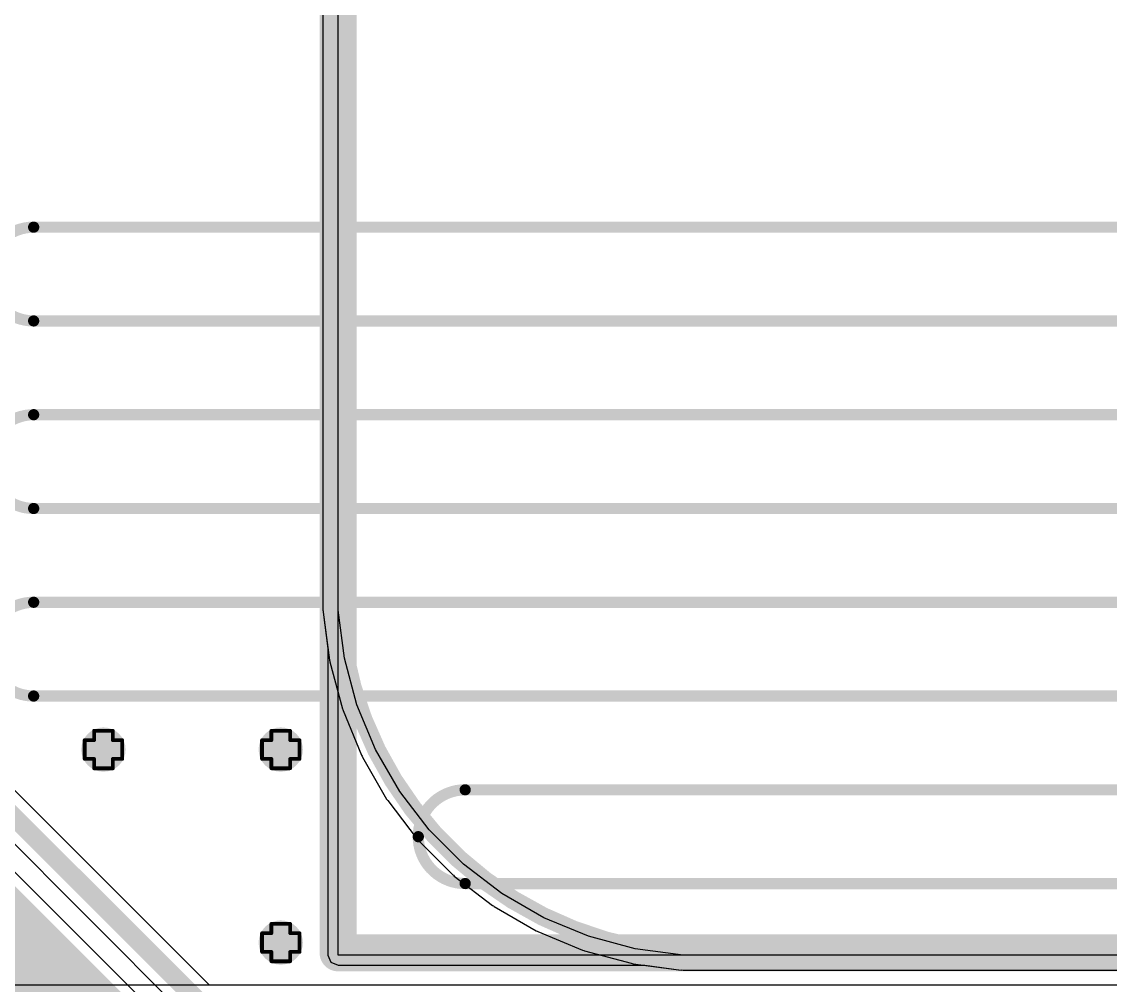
# Model space of a CAD drawing. Header units: inches. Extents: x -25 to 271, y -41 to 15.
# Drawn here: x 28.87 to 43.6, y -27.43 to -14.38 of the extents above; entities that cross this region are included whole.
import ezdxf

# ---------------------------------------------------------------- set-up
doc = ezdxf.new("R2010")
doc.units = ezdxf.units.IN
for name, color, linetype in [('Board_outline', 216, 'Continuous'), ('Bottom Layer', 5, 'Continuous'), ('Dimensions', 6, 'Continuous'), ('Drill Drawing', 1, 'Continuous'), ('Multi-Layer', 9, 'Continuous'), ('Top Layer', 1, 'Continuous'), ('Via Holes', 16, 'Continuous')]:
    doc.layers.add(name, color=color, linetype=linetype)

msp = doc.modelspace()

# ---------------------------------------------------------------- hatches: boundary and pattern name
at = {"layer": 'Bottom Layer'}
h = msp.add_hatch(color=5, dxfattribs=at)
edge = h.paths.add_edge_path()
edge.add_arc((29.972, -24.235), 0.3, 0, 360)
h = msp.add_hatch(color=5, dxfattribs=at)
edge = h.paths.add_edge_path()
edge.add_arc((32.372, -24.235), 0.3, 0, 360)
h = msp.add_hatch(color=5, dxfattribs=at)
edge = h.paths.add_edge_path()
edge.add_arc((32.372, -26.849), 0.3, 0, 360)
at = {"layer": 'Top Layer'}
h = msp.add_hatch(color=1, dxfattribs=at)
edge = h.paths.add_edge_path()
edge.add_arc((29.972, -24.235), 0.3, 0, 360)
h = msp.add_hatch(color=1, dxfattribs=at)
edge = h.paths.add_edge_path()
edge.add_arc((32.372, -24.235), 0.3, 0, 360)
h = msp.add_hatch(color=1, dxfattribs=at)
edge = h.paths.add_edge_path()
edge.add_arc((32.372, -26.849), 0.3, 0, 360)
at = {"layer": 'Via Holes'}
h = msp.add_hatch(color=7, dxfattribs=at)
edge = h.paths.add_edge_path()
edge.add_arc((29.972, -24.235), 0.15, 0, 360)
h = msp.add_hatch(color=7, dxfattribs=at)
edge = h.paths.add_edge_path()
edge.add_arc((32.372, -24.235), 0.15, 0, 360)
h = msp.add_hatch(color=7, dxfattribs=at)
edge = h.paths.add_edge_path()
edge.add_arc((32.372, -26.849), 0.15, 0, 360)

# ---------------------------------------------------------------- linework, layer by layer
at = {"layer": 'Board_outline', "const_width": 0.254}
for points in [[(33.148, -22.019), (33.148, -9.011)], [(38.148, -27.019), (51.148, -27.019)]]:
    msp.add_lwpolyline(points, dxfattribs=at)
at = {"layer": 'Board_outline', "const_width": 0.127}
for points in [[(33.085, -22.019, 1), (33.212, -22.019, 1)], [(33.085, -22.019, 1), (33.212, -22.019, 1)], [(38.085, -27.019, 1), (38.212, -27.019, 1)], [(38.085, -27.019, 1), (38.212, -27.019, 1)]]:
    msp.add_lwpolyline(points, format="xyb", close=True, dxfattribs=at)
at = {"layer": 'Board_outline', "const_width": 0.254}
msp.add_lwpolyline([(38.148, -27.019, -0.414214), (33.148, -22.019)], format="xyb", dxfattribs=at)
at = {"layer": 'Bottom Layer'}
for p, q in [((32.944, -9.011), (32.944, -22.019)), ((32.944, -22.019), (32.944, -22.347)), ((32.944, -22.347), (32.947, -22.36)), ((32.947, -22.36), (32.946, -22.373)), ((32.946, -22.373), (33.031, -23.023)), ((33.031, -23.023), (33.036, -23.036)), ((33.036, -23.036), (33.037, -23.049)), ((33.037, -23.049), (33.206, -23.682)), ((33.206, -23.682), (33.212, -23.694)), ((33.212, -23.694), (33.215, -23.708)), ((33.215, -23.708), (33.466, -24.313)), ((33.466, -24.313), (33.473, -24.324)), ((33.473, -24.324), (33.478, -24.337)), ((33.478, -24.337), (33.805, -24.905)), ((33.805, -24.905), (33.814, -24.915)), ((33.814, -24.915), (33.82, -24.927)), ((33.82, -24.927), (34.219, -25.447)), ((34.219, -25.447), (34.229, -25.456)), ((34.229, -25.456), (34.237, -25.467)), ((34.237, -25.467), (34.7, -25.93)), ((34.7, -25.93), (34.711, -25.938)), ((34.711, -25.938), (34.72, -25.948)), ((34.72, -25.948), (35.24, -26.347)), ((35.24, -26.347), (35.252, -26.353)), ((35.252, -26.353), (35.262, -26.362)), ((35.262, -26.362), (35.83, -26.69)), ((35.83, -26.69), (35.843, -26.694)), ((35.843, -26.694), (35.854, -26.701)), ((35.854, -26.701), (36.459, -26.952)), ((36.459, -26.952), (36.473, -26.955)), ((36.473, -26.955), (36.485, -26.961)), ((36.485, -26.961), (37.118, -27.13)), ((37.118, -27.13), (37.131, -27.131)), ((37.131, -27.131), (37.144, -27.136)), ((37.144, -27.136), (37.794, -27.221)), ((37.794, -27.221), (37.807, -27.22)), ((37.807, -27.22), (37.82, -27.223)), ((37.82, -27.223), (51.476, -27.223)), ((53.181, -27.427), (26.963, -27.427))]:
    msp.add_line(p, q, dxfattribs=at)
at = {"layer": 'Dimensions'}
for points, const_width in [([(33.148, -26.989), (33.148, -4.039)], 0.5), ([(29.027, -17.16), (54.427, -17.16)], 0.152), ([(29.027, -17.16), (54.427, -17.16)], 0.152), ([(29.027, -18.43), (54.427, -18.43)], 0.152), ([(29.027, -18.43), (54.427, -18.43)], 0.152), ([(29.027, -19.7), (54.427, -19.7)], 0.152), ([(29.027, -19.7), (54.427, -19.7)], 0.152), ([(29.027, -20.97), (54.427, -20.97)], 0.152), ([(29.027, -20.97), (54.427, -20.97)], 0.152), ([(29.027, -22.24), (54.427, -22.24)], 0.152), ([(29.027, -22.24), (54.427, -22.24)], 0.152), ([(29.027, -23.51), (54.427, -23.51)], 0.152), ([(29.027, -23.51), (54.427, -23.51)], 0.152), ([(34.869, -24.78), (54.427, -24.78)], 0.152), ([(34.869, -26.05), (54.427, -26.05)], 0.152), ([(33.148, -26.989), (56.148, -26.989)], 0.5), ([(38.529, -27.019), (61.468, -27.019)], 0.254)]:
    msp.add_lwpolyline(points, dxfattribs=dict(at, const_width=const_width))
at = {"layer": 'Dimensions', "const_width": 0.152}
for points in [[(28.392, -17.795, -0.414214), (29.027, -17.16)], [(28.392, -17.795, -0.414214), (29.027, -17.16)], [(29.027, -18.43, -0.414214), (28.392, -17.795)], [(29.027, -18.43, -0.414214), (28.392, -17.795)], [(28.392, -20.335, -0.414214), (29.027, -19.7)], [(28.392, -20.335, -0.414214), (29.027, -19.7)], [(29.027, -20.97, -0.414214), (28.392, -20.335)], [(29.027, -20.97, -0.414214), (28.392, -20.335)], [(28.392, -22.875, -0.414214), (29.027, -22.24)], [(28.392, -22.875, -0.414214), (29.027, -22.24)], [(29.027, -23.51, -0.414214), (28.392, -22.875)], [(29.027, -23.51, -0.414214), (28.392, -22.875)], [(34.234, -25.415, -0.414214), (34.869, -24.78)], [(34.869, -26.05, -0.414214), (34.234, -25.415)]]:
    msp.add_lwpolyline(points, format="xyb", dxfattribs=at)
at = {"layer": 'Dimensions'}
for points, const_width in [([(28.989, -17.16, 1), (29.065, -17.16, 1)], 0.0762), ([(28.989, -17.16, 1), (29.065, -17.16, 1)], 0.0762), ([(28.989, -17.16, 1), (29.065, -17.16, 1)], 0.0762), ([(28.989, -17.16, 1), (29.065, -17.16, 1)], 0.0762), ([(28.989, -18.43, 1), (29.065, -18.43, 1)], 0.0762), ([(28.989, -18.43, 1), (29.065, -18.43, 1)], 0.0762), ([(28.989, -18.43, 1), (29.065, -18.43, 1)], 0.0762), ([(28.989, -18.43, 1), (29.065, -18.43, 1)], 0.0762), ([(28.989, -19.7, 1), (29.065, -19.7, 1)], 0.0762), ([(28.989, -19.7, 1), (29.065, -19.7, 1)], 0.0762), ([(28.989, -19.7, 1), (29.065, -19.7, 1)], 0.0762), ([(28.989, -19.7, 1), (29.065, -19.7, 1)], 0.0762), ([(28.989, -20.97, 1), (29.065, -20.97, 1)], 0.0762), ([(28.989, -20.97, 1), (29.065, -20.97, 1)], 0.0762), ([(28.989, -20.97, 1), (29.065, -20.97, 1)], 0.0762), ([(28.989, -20.97, 1), (29.065, -20.97, 1)], 0.0762), ([(28.989, -22.24, 1), (29.065, -22.24, 1)], 0.0762), ([(28.989, -22.24, 1), (29.065, -22.24, 1)], 0.0762), ([(28.989, -22.24, 1), (29.065, -22.24, 1)], 0.0762), ([(28.989, -22.24, 1), (29.065, -22.24, 1)], 0.0762), ([(28.989, -23.51, 1), (29.065, -23.51, 1)], 0.0762), ([(28.989, -23.51, 1), (29.065, -23.51, 1)], 0.0762), ([(28.989, -23.51, 1), (29.065, -23.51, 1)], 0.0762), ([(28.989, -23.51, 1), (29.065, -23.51, 1)], 0.0762), ([(34.831, -24.78, 1), (34.907, -24.78, 1)], 0.0762), ([(34.831, -24.78, 1), (34.907, -24.78, 1)], 0.0762), ([(34.196, -25.415, 1), (34.272, -25.415, 1)], 0.0762), ([(34.196, -25.415, 1), (34.272, -25.415, 1)], 0.0762), ([(34.831, -26.05, 1), (34.907, -26.05, 1)], 0.0762), ([(34.831, -26.05, 1), (34.907, -26.05, 1)], 0.0762), ([(33.023, -26.989, 1), (33.273, -26.989, 1)], 0.25), ([(33.023, -26.989, 1), (33.273, -26.989, 1)], 0.25), ([(38.466, -27.019, 1), (38.593, -27.019, 1)], 0.127)]:
    msp.add_lwpolyline(points, format="xyb", close=True, dxfattribs=dict(at, const_width=const_width))
at = {"layer": 'Drill Drawing', "const_width": 0.0508}
for points in [[(29.845, -24.108), (29.845, -23.981)], [(29.845, -23.981), (30.099, -23.981)], [(30.099, -24.108), (30.099, -23.981)], [(32.245, -24.108), (32.245, -23.981)], [(32.245, -23.981), (32.499, -23.981)], [(32.499, -24.108), (32.499, -23.981)], [(29.718, -24.362), (29.718, -24.108)], [(29.718, -24.108), (29.845, -24.108)], [(30.099, -24.108), (30.226, -24.108)], [(30.226, -24.362), (30.226, -24.108)], [(32.118, -24.362), (32.118, -24.108)], [(32.118, -24.108), (32.245, -24.108)], [(32.499, -24.108), (32.626, -24.108)], [(32.626, -24.362), (32.626, -24.108)], [(29.718, -24.362), (29.845, -24.362)], [(29.845, -24.489), (29.845, -24.362)], [(30.099, -24.362), (30.226, -24.362)], [(30.099, -24.489), (30.099, -24.362)], [(32.118, -24.362), (32.245, -24.362)], [(32.245, -24.489), (32.245, -24.362)], [(32.499, -24.362), (32.626, -24.362)], [(32.499, -24.489), (32.499, -24.362)], [(29.845, -24.489), (30.099, -24.489)], [(32.245, -24.489), (32.499, -24.489)], [(32.245, -26.722), (32.245, -26.595)], [(32.245, -26.595), (32.499, -26.595)], [(32.499, -26.722), (32.499, -26.595)], [(32.118, -26.976), (32.118, -26.722)], [(32.118, -26.722), (32.245, -26.722)], [(32.499, -26.722), (32.626, -26.722)], [(32.626, -26.976), (32.626, -26.722)], [(32.118, -26.976), (32.245, -26.976)], [(32.245, -27.103), (32.245, -26.976)], [(32.499, -26.976), (32.626, -26.976)], [(32.499, -27.103), (32.499, -26.976)], [(32.245, -27.103), (32.499, -27.103)]]:
    msp.add_lwpolyline(points, dxfattribs=at)
at = {"layer": 'Drill Drawing', "const_width": 0.0254}
for points in [[(29.832, -23.981, 1), (29.858, -23.981, 1)], [(29.832, -23.981, 1), (29.858, -23.981, 1)], [(30.086, -23.981, 1), (30.112, -23.981, 1)], [(30.086, -23.981, 1), (30.112, -23.981, 1)], [(32.233, -23.981, 1), (32.258, -23.981, 1)], [(32.233, -23.981, 1), (32.258, -23.981, 1)], [(32.487, -23.981, 1), (32.512, -23.981, 1)], [(32.487, -23.981, 1), (32.512, -23.981, 1)], [(29.705, -24.108, 1), (29.731, -24.108, 1)], [(29.705, -24.108, 1), (29.731, -24.108, 1)], [(29.832, -24.108, 1), (29.858, -24.108, 1)], [(29.832, -24.108, 1), (29.858, -24.108, 1)], [(30.086, -24.108, 1), (30.112, -24.108, 1)], [(30.086, -24.108, 1), (30.112, -24.108, 1)], [(30.213, -24.108, 1), (30.239, -24.108, 1)], [(30.213, -24.108, 1), (30.239, -24.108, 1)], [(32.106, -24.108, 1), (32.131, -24.108, 1)], [(32.106, -24.108, 1), (32.131, -24.108, 1)], [(32.233, -24.108, 1), (32.258, -24.108, 1)], [(32.233, -24.108, 1), (32.258, -24.108, 1)], [(32.487, -24.108, 1), (32.512, -24.108, 1)], [(32.487, -24.108, 1), (32.512, -24.108, 1)], [(32.614, -24.108, 1), (32.639, -24.108, 1)], [(32.614, -24.108, 1), (32.639, -24.108, 1)], [(29.705, -24.362, 1), (29.731, -24.362, 1)], [(29.705, -24.362, 1), (29.731, -24.362, 1)], [(29.832, -24.362, 1), (29.858, -24.362, 1)], [(29.832, -24.362, 1), (29.858, -24.362, 1)], [(30.086, -24.362, 1), (30.112, -24.362, 1)], [(30.086, -24.362, 1), (30.112, -24.362, 1)], [(30.213, -24.362, 1), (30.239, -24.362, 1)], [(30.213, -24.362, 1), (30.239, -24.362, 1)], [(32.106, -24.362, 1), (32.131, -24.362, 1)], [(32.106, -24.362, 1), (32.131, -24.362, 1)], [(32.233, -24.362, 1), (32.258, -24.362, 1)], [(32.233, -24.362, 1), (32.258, -24.362, 1)], [(32.487, -24.362, 1), (32.512, -24.362, 1)], [(32.487, -24.362, 1), (32.512, -24.362, 1)], [(32.614, -24.362, 1), (32.639, -24.362, 1)], [(32.614, -24.362, 1), (32.639, -24.362, 1)], [(29.832, -24.489, 1), (29.858, -24.489, 1)], [(29.832, -24.489, 1), (29.858, -24.489, 1)], [(30.086, -24.489, 1), (30.112, -24.489, 1)], [(30.086, -24.489, 1), (30.112, -24.489, 1)], [(32.233, -24.489, 1), (32.258, -24.489, 1)], [(32.233, -24.489, 1), (32.258, -24.489, 1)], [(32.487, -24.489, 1), (32.512, -24.489, 1)], [(32.487, -24.489, 1), (32.512, -24.489, 1)], [(32.233, -26.595, 1), (32.258, -26.595, 1)], [(32.233, -26.595, 1), (32.258, -26.595, 1)], [(32.487, -26.595, 1), (32.512, -26.595, 1)], [(32.487, -26.595, 1), (32.512, -26.595, 1)], [(32.106, -26.722, 1), (32.131, -26.722, 1)], [(32.106, -26.722, 1), (32.131, -26.722, 1)], [(32.233, -26.722, 1), (32.258, -26.722, 1)], [(32.233, -26.722, 1), (32.258, -26.722, 1)], [(32.487, -26.722, 1), (32.512, -26.722, 1)], [(32.487, -26.722, 1), (32.512, -26.722, 1)], [(32.614, -26.722, 1), (32.639, -26.722, 1)], [(32.614, -26.722, 1), (32.639, -26.722, 1)], [(32.106, -26.976, 1), (32.131, -26.976, 1)], [(32.106, -26.976, 1), (32.131, -26.976, 1)], [(32.233, -26.976, 1), (32.258, -26.976, 1)], [(32.233, -26.976, 1), (32.258, -26.976, 1)], [(32.487, -26.976, 1), (32.512, -26.976, 1)], [(32.487, -26.976, 1), (32.512, -26.976, 1)], [(32.614, -26.976, 1), (32.639, -26.976, 1)], [(32.614, -26.976, 1), (32.639, -26.976, 1)], [(32.233, -27.103, 1), (32.258, -27.103, 1)], [(32.233, -27.103, 1), (32.258, -27.103, 1)], [(32.487, -27.103, 1), (32.512, -27.103, 1)], [(32.487, -27.103, 1), (32.512, -27.103, 1)]]:
    msp.add_lwpolyline(points, format="xyb", close=True, dxfattribs=at)
at = {"layer": 'Multi-Layer'}
for p, q in [((33.148, -22.019), (33.148, -9.011)), ((33.148, -22.019), (33.148, -22.019)), ((33.148, -22.347), (33.148, -22.019)), ((33.234, -22.997), (33.148, -22.347)), ((33.403, -23.63), (33.234, -22.997)), ((33.654, -24.235), (33.403, -23.63)), ((33.982, -24.803), (33.654, -24.235)), ((34.381, -25.323), (33.982, -24.803)), ((34.844, -25.786), (34.381, -25.323)), ((35.364, -26.185), (34.844, -25.786)), ((35.932, -26.513), (35.364, -26.185)), ((36.537, -26.764), (35.932, -26.513)), ((37.171, -26.933), (36.537, -26.764)), ((37.82, -27.019), (37.171, -26.933)), ((38.148, -27.019), (37.82, -27.019)), ((51.148, -27.019), (38.148, -27.019))]:
    msp.add_line(p, q, dxfattribs=at)
at = {"layer": 'Top Layer'}
for p, q in [((33.148, -27.019), (33.148, -4.039)), ((32.944, -9.011), (32.944, -22.019)), ((32.944, -22.019), (32.944, -22.347)), ((32.944, -22.347), (32.947, -22.36)), ((32.947, -22.36), (32.946, -22.373)), ((32.946, -22.373), (33.011, -22.865)), ((33.011, -22.865), (33.011, -27.019)), ((31.407, -27.427), (27.856, -23.877)), ((27.566, -24.319), (31.116, -27.869)), ((30.924, -28.048), (27.778, -24.902)), ((33.011, -27.019), (33.051, -27.116)), ((56.148, -27.019), (33.148, -27.019)), ((33.051, -27.116), (33.148, -27.156)), ((33.148, -27.156), (37.302, -27.156)), ((37.302, -27.156), (37.794, -27.221)), ((37.794, -27.221), (37.807, -27.22)), ((37.807, -27.22), (37.82, -27.223)), ((37.82, -27.223), (51.476, -27.223)), ((56.575, -27.427), (31.407, -27.427))]:
    msp.add_line(p, q, dxfattribs=at)
for points, const_width in [([(27.673, -24.06), (31.299, -27.686)], 0.254), ([(27.28, -25.4), (30.632, -28.753)], 1.143)]:
    msp.add_lwpolyline(points, dxfattribs=dict(at, const_width=const_width))

doc.saveas('drawing.dxf')
